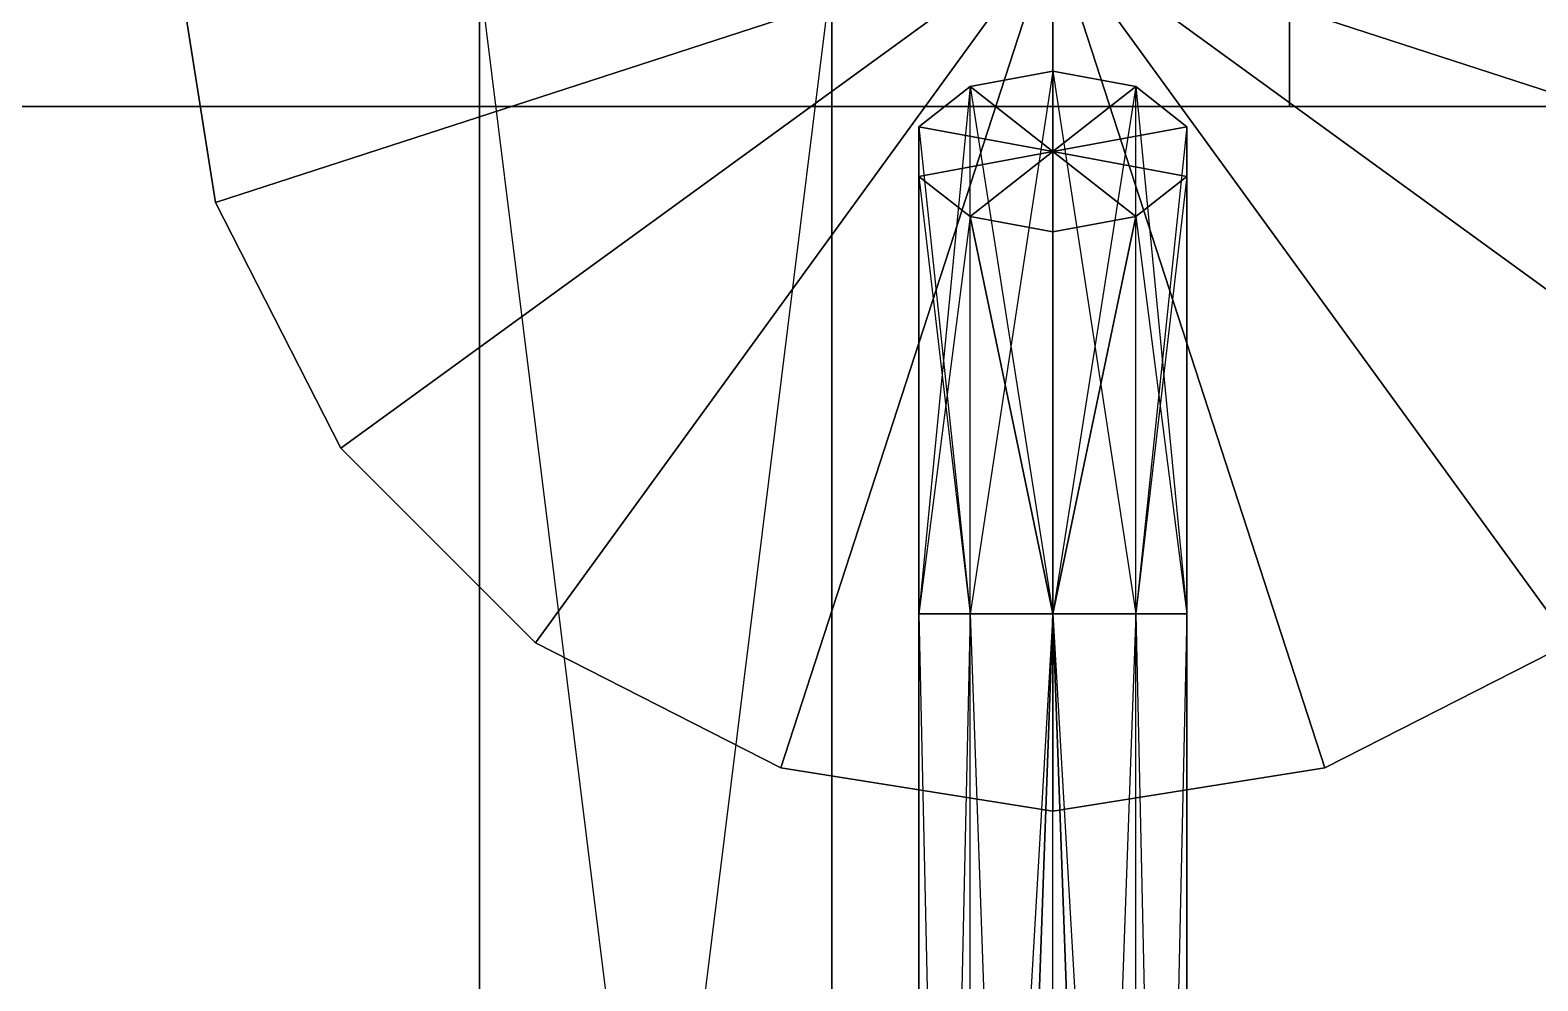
# Model space of a CAD drawing. Extents: x -14.5 to 19.3, y -2 to 15.6.
# Drawn here: x 14.296 to 16.437, y 0.759 to 2.108 of the extents above; entities that cross this region are included whole.
import ezdxf

# ---------------------------------------------------------------- set-up
doc = ezdxf.new("R2010")
doc.units = 0
doc.layers.add('UB3D', color=1, linetype='CONTINUOUS')

msp = doc.modelspace()

# ---------------------------------------------------------------- linework, layer by layer
at = {"layer": 'UB3D', "color": 77}
for points in [[(9.534, 2, -3.634), (17.334, 2, -3.634), (17.334, 10.5, -3.634), (9.534, 10.5, -3.634)], [(17.334, 2, -3.884), (9.534, 2, -3.884), (9.534, 10.5, -3.884), (17.334, 10.5, -3.884)], [(9.534, 2, -13.984), (17.334, 2, -13.984), (17.334, 10.5, -13.984), (9.534, 10.5, -13.984)], [(17.334, 2, -14.234), (9.534, 2, -14.234), (9.534, 10.5, -14.234), (17.334, 10.5, -14.234)], [(16.084, 2, -9.059), (16.084, 2, -8.809), (16.084, 10.5, -8.809), (16.084, 10.5, -9.059)], [(16.084, 2, -8.809), (17.334, 2, -8.809), (17.334, 10.5, -8.809), (16.084, 10.5, -8.809)], [(17.334, 2, -9.059), (16.084, 2, -9.059), (16.084, 10.5, -9.059), (17.334, 10.5, -9.059)], [(9.534, 2, -3.634), (17.334, 2, -3.634), (17.334, 2.5, -3.634), (9.534, 2.5, -3.634)], [(17.334, 2, -14.234), (9.534, 2, -14.234), (9.534, 2.5, -14.234), (17.334, 2.5, -14.234)], [(9.534, 2, -14.234), (9.534, 2, -3.634), (17.334, 2, -3.634)], [(9.534, 2, -14.234), (17.334, 2, -3.634), (17.334, 2, -14.234)], [(9.534, 2, -14.234), (17.334, 2, -14.234), (9.534, 2, -14.234)], [(9.534, 2, -3.884), (9.534, 2, -3.634), (17.334, 2, -3.634)], [(9.534, 2, -3.884), (17.334, 2, -3.634), (17.334, 2, -3.884)], [(9.534, 2, -3.884), (17.334, 2, -3.884), (9.534, 2, -3.884)], [(9.534, 2, -14.234), (9.534, 2, -13.984), (17.334, 2, -13.984)], [(9.534, 2, -14.234), (17.334, 2, -13.984), (17.334, 2, -14.234)], [(9.534, 2, -14.234), (17.334, 2, -14.234), (9.534, 2, -14.234)], [(16.084, 2, -9.059), (16.084, 2, -8.809), (17.334, 2, -8.809)], [(16.084, 2, -9.059), (17.334, 2, -8.809), (17.334, 2, -9.059)], [(16.084, 2, -9.059), (17.334, 2, -9.059), (16.084, 2, -9.059)]]:
    msp.add_3dface(points, dxfattribs=at)
at = {"layer": 'UB3D', "color": 175}
for points in [[(15.748, 2.25, 1.7), (14.498, 2.250001, 1.7), (14.55918, 1.863728, 1.7)], [(15.748, 2.25, 9.7), (14.55918, 1.863728, 9.7), (14.498, 2.249999, 9.7)], [(14.55918, 1.863728, 1.7), (14.498, 2.249999, 1.7), (14.498, 2.249999, 9.7), (14.55918, 1.863728, 9.7)], [(15.748, 2.25, 1.7), (14.55918, 1.863728, 1.7), (14.736729, 1.515268, 1.7)], [(15.748, 2.25, 9.7), (14.736729, 1.515268, 9.7), (14.55918, 1.863728, 9.7)], [(15.748, 2.25, 1.7), (14.736729, 1.515268, 1.7), (15.013269, 1.238728, 1.7)], [(15.748, 2.25, 9.7), (15.013269, 1.238728, 9.7), (14.736729, 1.515268, 9.7)], [(15.748, 2.25, 1.7), (15.013269, 1.238728, 1.7), (15.361729, 1.061179, 1.7)], [(15.748, 2.25, 9.7), (15.361729, 1.061179, 9.7), (15.013269, 1.238728, 9.7)], [(15.748, 2.25, 1.7), (15.361729, 1.061179, 1.7), (15.748, 0.999999, 1.7)], [(15.748, 2.25, 9.7), (15.748, 0.999999, 9.7), (15.361729, 1.061179, 9.7)], [(15.748, 2.25, 1.7), (15.748, 0.999999, 1.7), (16.134271, 1.061179, 1.7)], [(15.748, 2.25, 1.7), (16.134271, 1.061179, 1.7), (16.482731, 1.238728, 1.7)], [(15.748, 2.25, 1.7), (16.482731, 1.238728, 1.7), (16.759271, 1.515268, 1.7)], [(15.748, 2.25, 1.7), (16.759271, 1.515268, 1.7), (16.93682, 1.863728, 1.7)], [(15.748, 2.25, 9.7), (16.997999, 2.249999, 9.7), (16.93682, 1.863728, 9.7)], [(15.748, 2.25, 9.7), (16.93682, 1.863728, 9.7), (16.759271, 1.515268, 9.7)], [(15.748, 2.25, 9.7), (16.759271, 1.515268, 9.7), (16.482731, 1.238728, 9.7)], [(15.748, 2.25, 9.7), (16.482731, 1.238728, 9.7), (16.134271, 1.061179, 9.7)], [(15.748, 2.25, 9.7), (16.134271, 1.061179, 9.7), (15.748, 0.999999, 9.7)], [(14.736729, 1.515268, 1.7), (14.55918, 1.863728, 1.7), (14.55918, 1.863728, 9.7), (14.736729, 1.515268, 9.7)], [(15.013269, 1.238728, 1.7), (14.736729, 1.515268, 1.7), (14.736729, 1.515268, 9.7), (15.013269, 1.238728, 9.7)], [(15.361729, 1.061179, 1.7), (15.013269, 1.238728, 1.7), (15.013269, 1.238728, 9.7), (15.361729, 1.061179, 9.7)], [(16.482731, 1.238728, 1.7), (16.134271, 1.061179, 1.7), (16.134271, 1.061179, 9.7), (16.482731, 1.238728, 9.7)], [(15.748, 0.999999, 1.7), (15.361729, 1.061179, 1.7), (15.361729, 1.061179, 9.7), (15.748, 0.999999, 9.7)], [(16.134271, 1.061179, 1.7), (15.748, 0.999999, 1.7), (15.748, 0.999999, 9.7), (16.134271, 1.061179, 9.7)]]:
    msp.add_3dface(points, dxfattribs=at)
at = {"layer": 'UB3D', "color": 254}
for points in [[(15.434, -1.838888, -5.934), (14.934, -1.838888, -5.934), (15.434, 2.188888, -5.934)], [(14.934, -1.838888, -5.934), (15.434, 2.188888, -5.934), (14.934, 2.188888, -5.934)], [(14.934, -1.838888, -6.434), (15.434, -1.838888, -6.434), (14.934, 2.188888, -6.434)], [(15.434, -1.838888, -6.434), (14.934, 2.188888, -6.434), (15.434, 2.188888, -6.434)], [(14.934, -1.838888, -5.934), (14.934, -1.838888, -6.434), (14.934, 2.188888, -5.934)], [(14.934, -1.838888, -6.434), (14.934, 2.188888, -5.934), (14.934, 2.188888, -6.434)], [(15.434, -1.838888, -11.434), (14.934, -1.838888, -11.434), (15.434, 2.188888, -11.434)], [(14.934, -1.838888, -11.434), (15.434, 2.188888, -11.434), (14.934, 2.188888, -11.434)], [(14.934, -1.838888, -11.934), (15.434, -1.838888, -11.934), (14.934, 2.188888, -11.934)], [(15.434, -1.838888, -11.934), (14.934, 2.188888, -11.934), (15.434, 2.188888, -11.934)], [(14.934, -1.838888, -11.434), (14.934, -1.838888, -11.934), (14.934, 2.188888, -11.434)], [(14.934, -1.838888, -11.934), (14.934, 2.188888, -11.434), (14.934, 2.188888, -11.934)], [(15.434, -1.838888, -6.434), (15.434, -1.838888, -5.934), (15.434, 2.188888, -6.434)], [(15.434, -1.838888, -5.934), (15.434, 2.188888, -6.434), (15.434, 2.188888, -5.934)], [(15.434, -1.838888, -11.934), (15.434, -1.838888, -11.434), (15.434, 2.188888, -11.934)], [(15.434, -1.838888, -11.434), (15.434, 2.188888, -11.934), (15.434, 2.188888, -11.434)], [(15.6304, 2.02831, -0.3), (15.748, 1.280011, -1.5), (15.748, 2.050101, -0.3)], [(15.6304, 2.02831, -0.3), (15.6304, 2.02831, 3.7), (15.748, 2.050101, -0.3)], [(15.6304, 2.02831, 3.7), (15.748, 2.050101, -0.3), (15.748, 2.050101, 3.7)], [(15.748, 1.936013, 3.7), (15.748, 2.050101, 3.7), (15.6304, 2.02831, 3.7)], [(15.748, 1.280011, 12.9), (15.748, 2.050101, 11.7), (15.6304, 1.280011, 12.8618)], [(15.748, 2.050101, 11.7), (15.6304, 1.280011, 12.8618), (15.6304, 2.02831, 11.7)], [(15.748, 2.050101, 11.7), (15.748, 2.050101, 7.7), (15.6304, 2.02831, 11.7)], [(15.748, 2.050101, 7.7), (15.6304, 2.02831, 11.7), (15.6304, 2.02831, 7.7)], [(15.748, 1.936013, 7.7), (15.6304, 2.02831, 7.7), (15.748, 2.050101, 7.7)], [(15.748, 1.280011, -1.5), (15.748, 2.050101, -0.3), (15.8656, 1.280011, -1.4618)], [(15.748, 2.050101, -0.3), (15.8656, 1.280011, -1.4618), (15.8656, 2.02831, -0.3)], [(15.748, 2.050101, -0.3), (15.748, 2.050101, 3.7), (15.8656, 2.02831, -0.3)], [(15.748, 2.050101, 3.7), (15.8656, 2.02831, -0.3), (15.8656, 2.02831, 3.7)], [(15.748, 1.936013, 3.7), (15.8656, 2.02831, 3.7), (15.748, 2.050101, 3.7)], [(15.8656, 2.02831, 11.7), (15.748, 1.280011, 12.9), (15.748, 2.050101, 11.7)], [(15.8656, 2.02831, 11.7), (15.8656, 2.02831, 7.7), (15.748, 2.050101, 11.7)], [(15.8656, 2.02831, 7.7), (15.748, 2.050101, 11.7), (15.748, 2.050101, 7.7)], [(15.748, 1.936013, 7.7), (15.748, 2.050101, 7.7), (15.8656, 2.02831, 7.7)], [(15.5578, 1.971266, -0.3), (15.6304, 1.280011, -1.4618), (15.6304, 2.02831, -0.3)], [(15.5578, 1.971266, -0.3), (15.5578, 1.971266, 3.7), (15.6304, 2.02831, -0.3)], [(15.5578, 1.971266, 3.7), (15.6304, 2.02831, -0.3), (15.6304, 2.02831, 3.7)], [(15.748, 1.936013, 3.7), (15.6304, 2.02831, 3.7), (15.5578, 1.971266, 3.7)], [(15.6304, 1.280011, 12.8618), (15.6304, 2.02831, 11.7), (15.5578, 1.280011, 12.7618)], [(15.6304, 2.02831, 11.7), (15.5578, 1.280011, 12.7618), (15.5578, 1.971266, 11.7)], [(15.6304, 2.02831, 11.7), (15.6304, 2.02831, 7.7), (15.5578, 1.971266, 11.7)], [(15.6304, 2.02831, 7.7), (15.5578, 1.971266, 11.7), (15.5578, 1.971266, 7.7)], [(15.748, 1.936013, 7.7), (15.5578, 1.971266, 7.7), (15.6304, 2.02831, 7.7)], [(15.6304, 1.280011, -1.4618), (15.6304, 2.02831, -0.3), (15.748, 1.280011, -1.5)], [(15.748, 1.936013, 3.7), (15.9382, 1.971266, 3.7), (15.8656, 2.02831, 3.7)], [(15.8656, 1.280011, 12.8618), (15.8656, 2.02831, 11.7), (15.748, 1.280011, 12.9)], [(15.748, 1.936013, 7.7), (15.8656, 2.02831, 7.7), (15.9382, 1.971266, 7.7)], [(15.8656, 1.280011, -1.4618), (15.8656, 2.02831, -0.3), (15.9382, 1.280011, -1.3618)], [(15.8656, 2.02831, -0.3), (15.9382, 1.280011, -1.3618), (15.9382, 1.971266, -0.3)], [(15.8656, 2.02831, -0.3), (15.8656, 2.02831, 3.7), (15.9382, 1.971266, -0.3)], [(15.8656, 2.02831, 3.7), (15.9382, 1.971266, -0.3), (15.9382, 1.971266, 3.7)], [(15.9382, 1.971266, 11.7), (15.8656, 1.280011, 12.8618), (15.8656, 2.02831, 11.7)], [(15.9382, 1.971266, 11.7), (15.9382, 1.971266, 7.7), (15.8656, 2.02831, 11.7)], [(15.9382, 1.971266, 7.7), (15.8656, 2.02831, 11.7), (15.8656, 2.02831, 7.7)], [(15.5578, 1.90076, -0.3), (15.5578, 1.280011, -1.3618), (15.5578, 1.971266, -0.3)], [(15.5578, 1.280011, -1.3618), (15.5578, 1.971266, -0.3), (15.6304, 1.280011, -1.4618)], [(15.5578, 1.90076, -0.3), (15.5578, 1.90076, 3.7), (15.5578, 1.971266, -0.3)], [(15.5578, 1.90076, 3.7), (15.5578, 1.971266, -0.3), (15.5578, 1.971266, 3.7)], [(15.748, 1.936013, 3.7), (15.5578, 1.971266, 3.7), (15.5578, 1.90076, 3.7)], [(15.5578, 1.280011, 12.7618), (15.5578, 1.971266, 11.7), (15.5578, 1.280011, 12.6382)], [(15.5578, 1.971266, 11.7), (15.5578, 1.280011, 12.6382), (15.5578, 1.90076, 11.7)], [(15.5578, 1.971266, 11.7), (15.5578, 1.971266, 7.7), (15.5578, 1.90076, 11.7)], [(15.5578, 1.971266, 7.7), (15.5578, 1.90076, 11.7), (15.5578, 1.90076, 7.7)], [(15.748, 1.936013, 7.7), (15.5578, 1.90076, 7.7), (15.5578, 1.971266, 7.7)], [(15.748, 1.936013, 3.7), (15.9382, 1.90076, 3.7), (15.9382, 1.971266, 3.7)], [(15.748, 1.936013, 7.7), (15.9382, 1.971266, 7.7), (15.9382, 1.90076, 7.7)], [(15.9382, 1.280011, 12.7618), (15.9382, 1.971266, 11.7), (15.8656, 1.280011, 12.8618)], [(15.9382, 1.280011, -1.3618), (15.9382, 1.971266, -0.3), (15.9382, 1.280011, -1.2382)], [(15.9382, 1.971266, -0.3), (15.9382, 1.280011, -1.2382), (15.9382, 1.90076, -0.3)], [(15.9382, 1.971266, -0.3), (15.9382, 1.971266, 3.7), (15.9382, 1.90076, -0.3)], [(15.9382, 1.971266, 3.7), (15.9382, 1.90076, -0.3), (15.9382, 1.90076, 3.7)], [(15.9382, 1.90076, 11.7), (15.9382, 1.280011, 12.7618), (15.9382, 1.971266, 11.7)], [(15.9382, 1.90076, 11.7), (15.9382, 1.90076, 7.7), (15.9382, 1.971266, 11.7)], [(15.9382, 1.90076, 7.7), (15.9382, 1.971266, 11.7), (15.9382, 1.971266, 7.7)], [(15.748, 1.936013, 3.7), (15.5578, 1.90076, 3.7), (15.6304, 1.843716, 3.7)], [(15.748, 1.936013, 7.7), (15.6304, 1.843716, 7.7), (15.5578, 1.90076, 7.7)], [(15.748, 1.936013, 3.7), (15.6304, 1.843716, 3.7), (15.748, 1.821926, 3.7)], [(15.748, 1.936013, 7.7), (15.748, 1.821926, 7.7), (15.6304, 1.843716, 7.7)], [(15.748, 1.936013, 3.7), (15.748, 1.821926, 3.7), (15.8656, 1.843716, 3.7)], [(15.748, 1.936013, 3.7), (15.8656, 1.843716, 3.7), (15.9382, 1.90076, 3.7)], [(15.748, 1.936013, 7.7), (15.9382, 1.90076, 7.7), (15.8656, 1.843716, 7.7)], [(15.748, 1.936013, 7.7), (15.8656, 1.843716, 7.7), (15.748, 1.821926, 7.7)], [(15.6304, 1.843716, -0.3), (15.5578, 1.280011, -1.2382), (15.5578, 1.90076, -0.3)], [(15.5578, 1.280011, -1.2382), (15.5578, 1.90076, -0.3), (15.5578, 1.280011, -1.3618)], [(15.6304, 1.843716, -0.3), (15.6304, 1.843716, 3.7), (15.5578, 1.90076, -0.3)], [(15.6304, 1.843716, 3.7), (15.5578, 1.90076, -0.3), (15.5578, 1.90076, 3.7)], [(15.5578, 1.280011, 12.6382), (15.5578, 1.90076, 11.7), (15.6304, 1.280011, 12.5382)], [(15.5578, 1.90076, 11.7), (15.6304, 1.280011, 12.5382), (15.6304, 1.843716, 11.7)], [(15.5578, 1.90076, 11.7), (15.5578, 1.90076, 7.7), (15.6304, 1.843716, 11.7)], [(15.5578, 1.90076, 7.7), (15.6304, 1.843716, 11.7), (15.6304, 1.843716, 7.7)], [(15.9382, 1.280011, -1.2382), (15.9382, 1.90076, -0.3), (15.8656, 1.280011, -1.1382)], [(15.9382, 1.90076, -0.3), (15.8656, 1.280011, -1.1382), (15.8656, 1.843716, -0.3)], [(15.9382, 1.90076, -0.3), (15.9382, 1.90076, 3.7), (15.8656, 1.843716, -0.3)], [(15.9382, 1.90076, 3.7), (15.8656, 1.843716, -0.3), (15.8656, 1.843716, 3.7)], [(15.8656, 1.843716, 11.7), (15.9382, 1.280011, 12.6382), (15.9382, 1.90076, 11.7)], [(15.8656, 1.843716, 11.7), (15.8656, 1.843716, 7.7), (15.9382, 1.90076, 11.7)], [(15.8656, 1.843716, 7.7), (15.9382, 1.90076, 11.7), (15.9382, 1.90076, 7.7)], [(15.9382, 1.280011, 12.6382), (15.9382, 1.90076, 11.7), (15.9382, 1.280011, 12.7618)], [(15.748, 1.280011, -1.1382), (15.6304, 1.843716, -0.3), (15.5578, 1.280011, -1.2382)], [(15.748, 1.821926, -0.3), (15.748, 1.280011, -1.1382), (15.6304, 1.843716, -0.3)], [(15.748, 1.821926, -0.3), (15.748, 1.821926, 3.7), (15.6304, 1.843716, -0.3)], [(15.748, 1.821926, 3.7), (15.6304, 1.843716, -0.3), (15.6304, 1.843716, 3.7)], [(15.6304, 1.280011, 12.5382), (15.6304, 1.843716, 11.7), (15.748, 1.280011, 12.5)], [(15.6304, 1.843716, 11.7), (15.748, 1.280011, 12.5), (15.748, 1.821926, 11.7)], [(15.6304, 1.843716, 11.7), (15.6304, 1.843716, 7.7), (15.748, 1.821926, 11.7)], [(15.6304, 1.843716, 7.7), (15.748, 1.821926, 11.7), (15.748, 1.821926, 7.7)], [(15.8656, 1.280011, -1.1382), (15.8656, 1.843716, -0.3), (15.748, 1.280011, -1.1)], [(15.8656, 1.843716, -0.3), (15.748, 1.280011, -1.1), (15.748, 1.821926, -0.3)], [(15.8656, 1.843716, -0.3), (15.8656, 1.843716, 3.7), (15.748, 1.821926, -0.3)], [(15.8656, 1.843716, 3.7), (15.748, 1.821926, -0.3), (15.748, 1.821926, 3.7)], [(15.748, 1.821926, 11.7), (15.748, 1.280011, 12.5382), (15.8656, 1.843716, 11.7)], [(15.748, 1.280011, 12.5382), (15.8656, 1.843716, 11.7), (15.9382, 1.280011, 12.6382)], [(15.748, 1.821926, 11.7), (15.748, 1.821926, 7.7), (15.8656, 1.843716, 11.7)], [(15.748, 1.821926, 7.7), (15.8656, 1.843716, 11.7), (15.8656, 1.843716, 7.7)], [(15.748, 1.280011, -1.1), (15.748, 1.821926, -0.3), (15.748, 1.280011, -1.1382)], [(15.748, 1.280011, 12.5), (15.748, 1.821926, 11.7), (15.748, 1.280011, 12.5382)], [(15.6304, -2, -1.1382), (15.748, 1.280011, -1.1382), (15.5578, -2, -1.2382)], [(15.748, 1.280011, -1.1382), (15.5578, -2, -1.2382), (15.5578, 1.280011, -1.2382)], [(15.5578, -2, -1.2382), (15.5578, 1.280011, -1.2382), (15.5578, -2, -1.3618)], [(15.5578, 1.280011, -1.2382), (15.5578, -2, -1.3618), (15.5578, 1.280011, -1.3618)], [(15.5578, -2, -1.3618), (15.5578, 1.280011, -1.3618), (15.6304, -2, -1.4618)], [(15.5578, 1.280011, -1.3618), (15.6304, -2, -1.4618), (15.6304, 1.280011, -1.4618)], [(15.6304, -2, 12.8618), (15.6304, 1.280011, 12.8618), (15.5578, -2, 12.7618)], [(15.6304, 1.280011, 12.8618), (15.5578, -2, 12.7618), (15.5578, 1.280011, 12.7618)], [(15.5578, -2, 12.7618), (15.5578, 1.280011, 12.7618), (15.5578, -2, 12.6382)], [(15.5578, 1.280011, 12.7618), (15.5578, -2, 12.6382), (15.5578, 1.280011, 12.6382)], [(15.5578, -2, 12.6382), (15.5578, 1.280011, 12.6382), (15.6304, -2, 12.5382)], [(15.5578, 1.280011, 12.6382), (15.6304, -2, 12.5382), (15.6304, 1.280011, 12.5382)], [(15.748, -2, -1.1), (15.748, 1.280011, -1.1), (15.6304, -2, -1.1382)], [(15.748, 1.280011, -1.1), (15.6304, -2, -1.1382), (15.748, 1.280011, -1.1382)], [(15.6304, -2, -1.4618), (15.6304, 1.280011, -1.4618), (15.748, -2, -1.5)], [(15.6304, 1.280011, -1.4618), (15.748, -2, -1.5), (15.748, 1.280011, -1.5)], [(15.748, -2, 12.9), (15.748, 1.280011, 12.9), (15.6304, -2, 12.8618)], [(15.748, 1.280011, 12.9), (15.6304, -2, 12.8618), (15.6304, 1.280011, 12.8618)], [(15.6304, -2, 12.5382), (15.6304, 1.280011, 12.5382), (15.748, -2, 12.5)], [(15.6304, 1.280011, 12.5382), (15.748, -2, 12.5), (15.748, 1.280011, 12.5)], [(15.748, -2, -1.5), (15.748, 1.280011, -1.5), (15.8656, -2, -1.4618)], [(15.748, 1.280011, -1.5), (15.8656, -2, -1.4618), (15.8656, 1.280011, -1.4618)], [(15.8656, -2, -1.1382), (15.8656, 1.280011, -1.1382), (15.748, -2, -1.1)], [(15.8656, 1.280011, -1.1382), (15.748, -2, -1.1), (15.748, 1.280011, -1.1)], [(15.748, -2, 12.5), (15.748, 1.280011, 12.5), (15.8656, -2, 12.5382)], [(15.748, 1.280011, 12.5), (15.8656, -2, 12.5382), (15.748, 1.280011, 12.5382)], [(15.8656, -2, 12.5382), (15.748, 1.280011, 12.5382), (15.9382, -2, 12.6382)], [(15.748, 1.280011, 12.5382), (15.9382, -2, 12.6382), (15.9382, 1.280011, 12.6382)], [(15.8656, -2, 12.8618), (15.8656, 1.280011, 12.8618), (15.748, -2, 12.9)], [(15.8656, 1.280011, 12.8618), (15.748, -2, 12.9), (15.748, 1.280011, 12.9)], [(15.8656, -2, -1.4618), (15.8656, 1.280011, -1.4618), (15.9382, -2, -1.3618)], [(15.8656, 1.280011, -1.4618), (15.9382, -2, -1.3618), (15.9382, 1.280011, -1.3618)], [(15.9382, -2, -1.2382), (15.9382, 1.280011, -1.2382), (15.8656, -2, -1.1382)], [(15.9382, 1.280011, -1.2382), (15.8656, -2, -1.1382), (15.8656, 1.280011, -1.1382)], [(15.9382, -2, 12.7618), (15.9382, 1.280011, 12.7618), (15.8656, -2, 12.8618)], [(15.9382, 1.280011, 12.7618), (15.8656, -2, 12.8618), (15.8656, 1.280011, 12.8618)], [(15.9382, -2, -1.3618), (15.9382, 1.280011, -1.3618), (15.9382, -2, -1.2382)], [(15.9382, 1.280011, -1.3618), (15.9382, -2, -1.2382), (15.9382, 1.280011, -1.2382)], [(15.9382, -2, 12.6382), (15.9382, 1.280011, 12.6382), (15.9382, -2, 12.7618)], [(15.9382, 1.280011, 12.6382), (15.9382, -2, 12.7618), (15.9382, 1.280011, 12.7618)]]:
    msp.add_3dface(points, dxfattribs=at)

doc.saveas('drawing.dxf')
